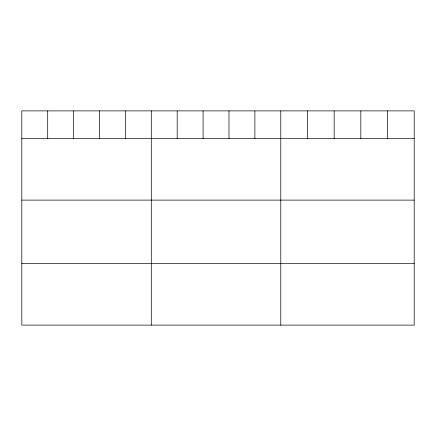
<?xml version="1.0" encoding="UTF-8"?>
<svg xmlns="http://www.w3.org/2000/svg" width="436" height="436" viewBox="0 0 436 436"><rect width="100%" height="100%" fill="white"/><g stroke="black" fill="none" stroke-linecap="round" stroke-linejoin="round"><path stroke-width="0.65" d="M414.2 138.544L414.2 325.114L21.8 325.114L21.8 110.886L414.2 110.886L414.2 138.544L21.8 138.544M21.8 200.113L414.2 200.113M21.8 263.546L414.2 263.546M387.517 110.886L387.517 138.544M360.834 110.886L360.834 138.544M334.15 110.886L334.15 138.544M307.467 110.886L307.467 138.544M280.784 110.886L280.784 325.114M254.886 110.886L254.886 138.544M228.987 110.886L228.987 138.544M203.089 110.886L203.089 138.544M177.19 110.886L177.19 138.544M151.292 110.886L151.292 325.114M125.394 110.886L125.394 138.544M99.495 110.886L99.495 138.544M73.597 110.886L73.597 138.544M47.698 110.886L47.698 138.544"/></g></svg>
